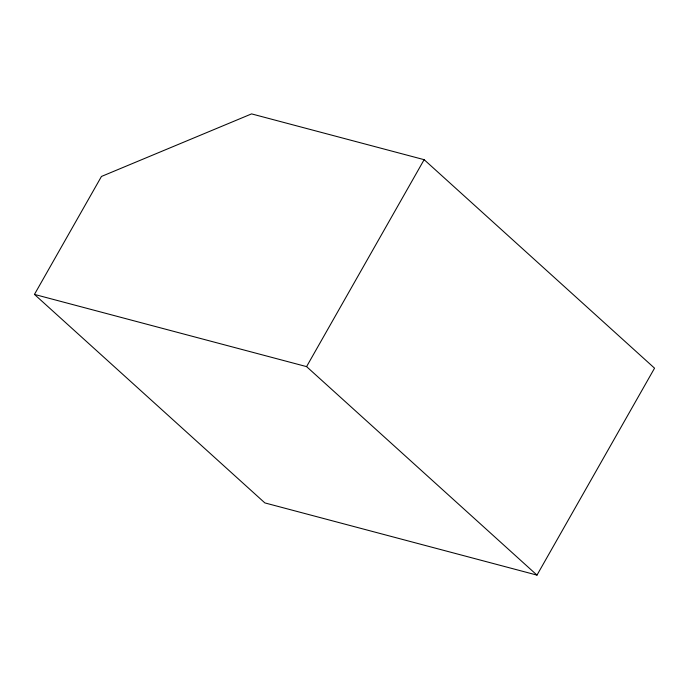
<?xml version="1.0" encoding="UTF-8"?>
<svg xmlns="http://www.w3.org/2000/svg" width="689" height="689" viewBox="0 0 689 689"><rect width="100%" height="100%" fill="white"/><g stroke="black" fill="none" stroke-linecap="round" stroke-linejoin="round"><path stroke-width="1.03" d="M34.45 294.41L101.455 176.453L251.571 113.892L424.14 159.676L654.55 368.176L536.989 575.108L264.86 502.91L34.45 294.41L306.579 366.617L536.989 575.108M306.579 366.617L424.14 159.676"/></g></svg>
